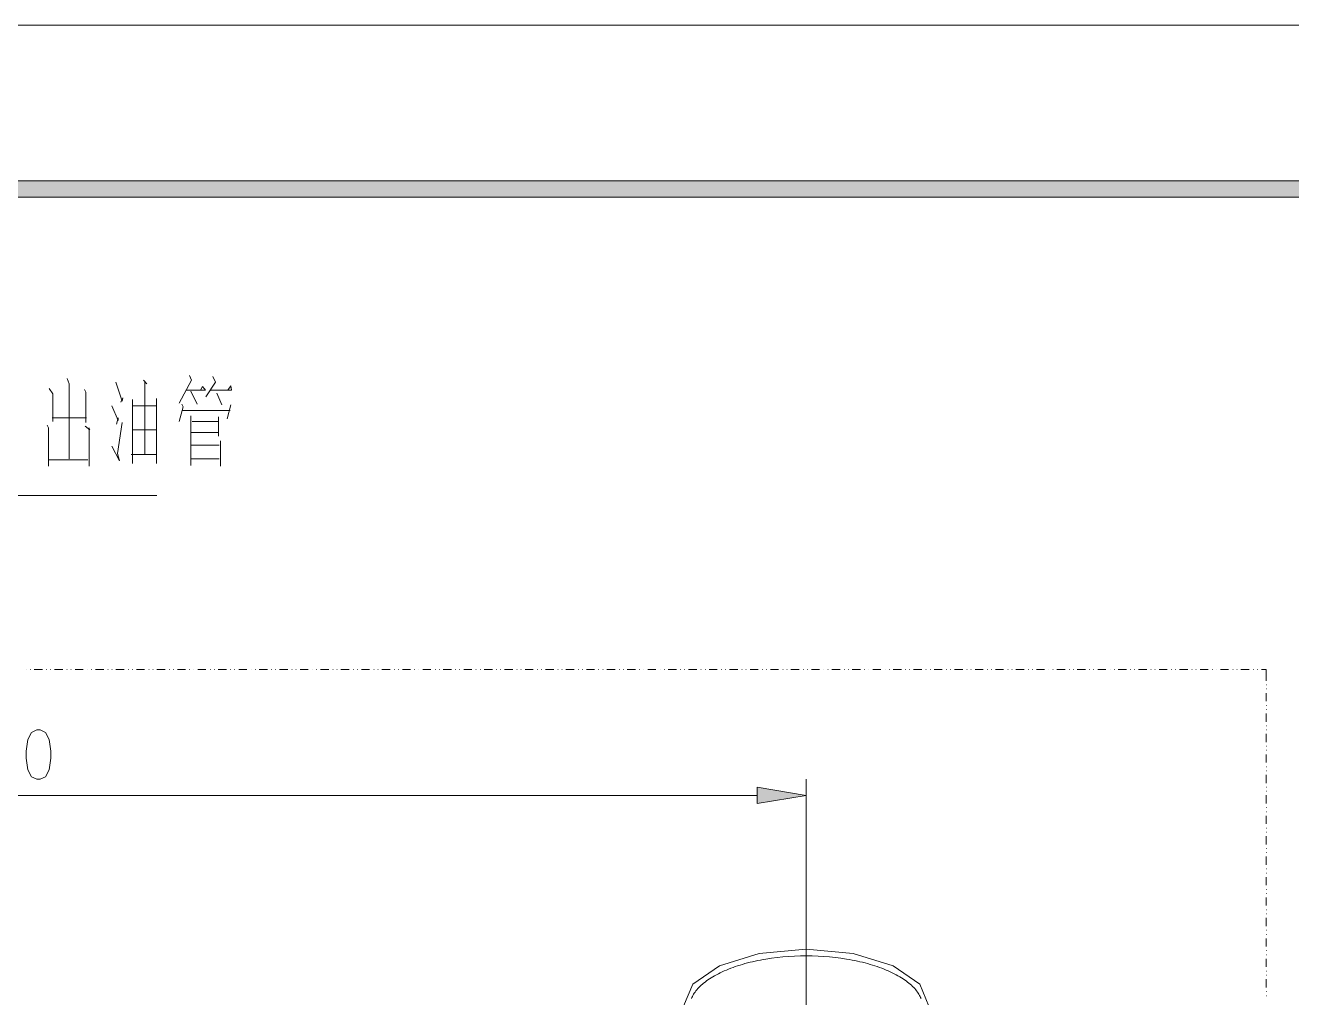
# Model space of a CAD drawing. Header units: millimetres. Extents: x 0 to 829, y 0 to 586.
# Drawn here: x 677.6 to 754, y 527 to 585.6 of the extents above; entities that cross this region are included whole.
import ezdxf

# ---------------------------------------------------------------- set-up
doc = ezdxf.new("R2010")
doc.units = ezdxf.units.MM

msp = doc.modelspace()

# ---------------------------------------------------------------- hatches: boundary and pattern name
h = msp.add_hatch(color=0)
h.dxf.hatch_style = 2
h.paths.add_polyline_path([(819.788528, 576.266028), (818.80075, 575.281778), (25.142472, 575.281778), (24.154694, 576.266028)])
h = msp.add_hatch(color=0)
h.dxf.hatch_style = 2
h.paths.add_polyline_path([(721.748056, 539.700611), (724.704333, 539.206722), (721.748056, 538.712833)])

# ---------------------------------------------------------------- linework, layer by layer
at = {"color": 0, "lineweight": 0}
for points in [[(0, 0), (0, 585.632278), (829.154778, 585.632278), (829.154778, 0)], [(819.788528, 576.266028), (818.80075, 575.281778), (25.142472, 575.281778), (24.154694, 576.266028)], [(678.33875, 543.150778), (678.02125, 543.009667), (677.809583, 542.586333), (677.70375, 541.880778), (677.70375, 541.460972), (677.809583, 540.755417), (678.02125, 540.332083), (678.33875, 540.190972), (678.550417, 540.190972), (678.867917, 540.332083), (679.079583, 540.755417), (679.185417, 541.460972), (679.185417, 541.880778), (679.079583, 542.586333), (678.867917, 543.009667), (678.550417, 543.150778)], [(721.748056, 539.700611), (724.704333, 539.206722), (721.748056, 538.712833)]]:
    msp.add_lwpolyline(points, close=True, dxfattribs=at)
for points in [[(680.169667, 564.345667), (680.293139, 564.014056), (680.293139, 559.487917)], [(683.111833, 564.123417), (683.48225, 562.966306), (683.524583, 563.185028), (683.401111, 562.909861)], [(684.766361, 564.236306), (684.9745, 564.014056), (684.851028, 564.123417), (684.851028, 559.763083), (684.022, 559.763083), (685.553056, 559.763083), (685.553056, 559.21275), (685.553056, 563.132111), (685.553056, 562.687611), (684.103139, 562.687611), (684.103139, 563.075667), (684.103139, 559.21275), (684.103139, 561.255333), (685.553056, 561.255333)], [(687.542722, 564.511472), (687.666194, 564.236306), (686.921833, 562.853417)], [(688.950306, 564.455028), (689.116111, 564.123417), (688.534028, 563.241472)], [(688.823306, 563.629528), (690.068611, 563.629528), (690.026278, 563.904694), (689.860472, 563.629528)], [(679.093694, 563.738889), (679.301833, 563.407278), (679.301833, 561.749222)], [(681.206833, 563.682444), (681.287972, 563.516639), (681.287972, 561.696306)], [(687.334583, 563.629528), (688.495222, 563.629528), (688.329417, 563.84825), (688.202417, 563.629528)], [(687.623861, 563.573083), (687.997806, 562.8005)], [(689.19725, 563.463722), (689.486528, 562.744056)], [(682.861361, 562.687611), (683.235306, 561.805667), (683.235306, 561.971472), (683.150639, 561.583417)], [(687.084111, 562.8005), (687.168778, 562.634694), (686.921833, 561.749222)], [(687.126444, 562.412444), (689.983944, 562.412444)], [(690.026278, 562.744056), (689.818139, 561.915028)], [(679.2595, 561.971472), (681.330306, 561.971472)], [(682.861361, 560.2605), (683.316444, 559.375028), (683.192972, 559.819528), (683.48225, 561.696306)], [(687.623861, 562.080833), (687.623861, 559.099861)], [(687.708528, 561.749222), (689.281917, 561.749222)], [(689.281917, 562.027917), (689.281917, 560.867278)], [(678.970222, 561.5305), (679.051361, 561.364694), (679.051361, 559.046944)], [(681.245639, 561.474056), (681.538444, 561.255333)], [(681.496111, 561.364694), (681.496111, 559.046944)], [(687.666194, 561.089528), (689.281917, 561.089528)], [(687.666194, 560.316944), (689.320722, 560.316944)], [(689.405389, 560.592111), (689.405389, 559.046944)], [(679.093694, 559.431472), (681.411444, 559.431472)], [(687.623861, 559.487917), (689.320722, 559.487917)], [(653.898306, 557.286583), (685.581278, 557.286583)], [(677.689639, 546.791444), (677.707278, 546.791444)], [(677.936583, 546.791444), (677.954222, 546.791444)], [(678.183528, 546.791444), (678.673889, 546.791444)], [(678.920833, 546.791444), (678.938472, 546.791444)], [(679.167778, 546.791444), (679.185417, 546.791444)], [(679.414722, 546.791444), (679.908611, 546.791444)], [(680.152028, 546.791444), (680.169667, 546.791444)], [(680.398972, 546.791444), (680.416611, 546.791444)], [(680.645917, 546.791444), (681.139806, 546.791444)], [(681.38675, 546.791444), (681.404389, 546.791444)], [(681.633694, 546.791444), (681.651333, 546.791444)], [(681.880639, 546.791444), (682.371, 546.791444)], [(682.617944, 546.791444), (682.635583, 546.791444)], [(682.864889, 546.791444), (682.882528, 546.791444)], [(683.111833, 546.791444), (683.605722, 546.791444)], [(683.849139, 546.791444), (683.866778, 546.791444)], [(684.096083, 546.791444), (684.113722, 546.791444)], [(684.343028, 546.791444), (684.836917, 546.791444)], [(685.083861, 546.791444), (685.1015, 546.791444)], [(685.330806, 546.791444), (685.348444, 546.791444)], [(685.57775, 546.791444), (686.068111, 546.791444)], [(686.315056, 546.791444), (686.332694, 546.791444)], [(686.562, 546.791444), (686.579639, 546.791444)], [(686.808944, 546.791444), (687.302833, 546.791444)], [(687.54625, 546.791444), (687.563889, 546.791444)], [(687.793194, 546.791444), (687.810833, 546.791444)], [(688.040139, 546.791444), (688.534028, 546.791444)], [(688.780972, 546.791444), (688.798611, 546.791444)], [(689.027917, 546.791444), (689.045556, 546.791444)], [(689.274861, 546.791444), (689.765222, 546.791444)], [(690.012167, 546.791444), (690.029806, 546.791444)], [(690.259111, 546.791444), (690.27675, 546.791444)], [(690.506056, 546.791444), (690.999944, 546.791444)], [(691.246889, 546.791444), (691.264528, 546.791444)], [(691.490306, 546.791444), (691.507944, 546.791444)], [(691.73725, 546.791444), (692.231139, 546.791444)], [(692.478083, 546.791444), (692.495722, 546.791444)], [(692.725028, 546.791444), (692.742667, 546.791444)], [(692.971972, 546.791444), (693.462333, 546.791444)], [(693.709278, 546.791444), (693.726917, 546.791444)], [(693.956222, 546.791444), (693.973861, 546.791444)], [(694.203167, 546.791444), (694.697056, 546.791444)], [(694.944, 546.791444), (694.961639, 546.791444)], [(695.187417, 546.791444), (695.205056, 546.791444)], [(695.434361, 546.791444), (695.92825, 546.791444)], [(696.175194, 546.791444), (696.192833, 546.791444)], [(696.422139, 546.791444), (696.439778, 546.791444)], [(696.669083, 546.791444), (697.159444, 546.791444)], [(697.406389, 546.791444), (697.424028, 546.791444)], [(697.653333, 546.791444), (697.670972, 546.791444)], [(697.900278, 546.791444), (698.394167, 546.791444)], [(698.641111, 546.791444), (698.65875, 546.791444)], [(698.884528, 546.791444), (698.902167, 546.791444)], [(699.131472, 546.791444), (699.625361, 546.791444)], [(699.872306, 546.791444), (699.889944, 546.791444)], [(700.11925, 546.791444), (700.136889, 546.791444)], [(700.366194, 546.791444), (700.856556, 546.791444)], [(701.1035, 546.791444), (701.121139, 546.791444)], [(701.350444, 546.791444), (701.368083, 546.791444)], [(701.597389, 546.791444), (702.091278, 546.791444)], [(702.338222, 546.791444), (702.355861, 546.791444)], [(702.581639, 546.791444), (702.599278, 546.791444)], [(702.828583, 546.791444), (703.322472, 546.791444)], [(703.569417, 546.791444), (703.587056, 546.791444)], [(703.816361, 546.791444), (703.834, 546.791444)], [(704.063306, 546.791444), (704.553667, 546.791444)], [(704.800611, 546.791444), (704.81825, 546.791444)], [(705.047556, 546.791444), (705.065194, 546.791444)], [(705.2945, 546.791444), (705.788389, 546.791444)], [(706.035333, 546.791444), (706.052972, 546.791444)], [(706.27875, 546.791444), (706.296389, 546.791444)], [(706.525694, 546.791444), (707.019583, 546.791444)], [(707.266528, 546.791444), (707.284167, 546.791444)], [(707.513472, 546.791444), (707.531111, 546.791444)], [(707.760417, 546.791444), (708.250778, 546.791444)], [(708.497722, 546.791444), (708.515361, 546.791444)], [(708.744667, 546.791444), (708.762306, 546.791444)], [(708.991611, 546.791444), (709.4855, 546.791444)], [(709.732444, 546.791444), (709.750083, 546.791444)], [(709.975861, 546.791444), (709.9935, 546.791444)], [(710.222806, 546.791444), (710.716694, 546.791444)], [(710.963639, 546.791444), (710.981278, 546.791444)], [(711.210583, 546.791444), (711.228222, 546.791444)], [(711.457528, 546.791444), (711.947889, 546.791444)], [(712.194833, 546.791444), (712.212472, 546.791444)], [(712.441778, 546.791444), (712.459417, 546.791444)], [(712.688722, 546.791444), (713.182611, 546.791444)], [(713.429556, 546.791444), (713.447194, 546.791444)], [(713.672972, 546.791444), (713.690611, 546.791444)], [(713.919917, 546.791444), (714.413806, 546.791444)], [(714.66075, 546.791444), (714.678389, 546.791444)], [(714.907694, 546.791444), (714.925333, 546.791444)], [(715.154639, 546.791444), (715.645, 546.791444)], [(715.891944, 546.791444), (715.909583, 546.791444)], [(716.138889, 546.791444), (716.156528, 546.791444)], [(716.385833, 546.791444), (716.879722, 546.791444)], [(717.126667, 546.791444), (717.144306, 546.791444)], [(717.373611, 546.791444), (717.39125, 546.791444)], [(717.617028, 546.791444), (718.110917, 546.791444)], [(718.357861, 546.791444), (718.3755, 546.791444)], [(718.604806, 546.791444), (718.622444, 546.791444)], [(718.85175, 546.791444), (719.342111, 546.791444)], [(719.589056, 546.791444), (719.606694, 546.791444)], [(719.836, 546.791444), (719.853639, 546.791444)], [(720.082944, 546.791444), (720.576833, 546.791444)], [(720.823778, 546.791444), (720.841417, 546.791444)], [(721.070722, 546.791444), (721.088361, 546.791444)], [(721.314139, 546.791444), (721.808028, 546.791444)], [(722.054972, 546.791444), (722.072611, 546.791444)], [(722.301917, 546.791444), (722.319556, 546.791444)], [(722.548861, 546.791444), (723.039222, 546.791444)], [(723.286167, 546.791444), (723.303806, 546.791444)], [(723.533111, 546.791444), (723.55075, 546.791444)], [(723.780056, 546.791444), (724.273944, 546.791444)], [(724.520889, 546.791444), (724.538528, 546.791444)], [(724.767833, 546.791444), (724.785472, 546.791444)], [(725.01125, 546.791444), (725.505139, 546.791444)], [(725.752083, 546.791444), (725.769722, 546.791444)], [(725.999028, 546.791444), (726.016667, 546.791444)], [(726.245972, 546.791444), (726.736333, 546.791444)], [(726.983278, 546.791444), (727.000917, 546.791444)], [(727.230222, 546.791444), (727.247861, 546.791444)], [(727.477167, 546.791444), (727.971056, 546.791444)], [(728.218, 546.791444), (728.235639, 546.791444)], [(728.464944, 546.791444), (728.482583, 546.791444)], [(728.708361, 546.791444), (729.20225, 546.791444)], [(729.449194, 546.791444), (729.466833, 546.791444)], [(729.696139, 546.791444), (729.713778, 546.791444)], [(729.943083, 546.791444), (730.436972, 546.791444)], [(730.680389, 546.791444), (730.698028, 546.791444)], [(730.927333, 546.791444), (730.944972, 546.791444)], [(731.174278, 546.791444), (731.668167, 546.791444)], [(731.915111, 546.791444), (731.93275, 546.791444)], [(732.162056, 546.791444), (732.179694, 546.791444)], [(732.405472, 546.791444), (732.899361, 546.791444)], [(733.146306, 546.791444), (733.163944, 546.791444)], [(733.39325, 546.791444), (733.410889, 546.791444)], [(733.640194, 546.791444), (734.134083, 546.791444)], [(734.3775, 546.791444), (734.395139, 546.791444)], [(734.624444, 546.791444), (734.642083, 546.791444)], [(734.871389, 546.791444), (735.365278, 546.791444)], [(735.612222, 546.791444), (735.629861, 546.791444)], [(735.859167, 546.791444), (735.876806, 546.791444)], [(736.102583, 546.791444), (736.596472, 546.791444)], [(736.843417, 546.791444), (736.861056, 546.791444)], [(737.090361, 546.791444), (737.108, 546.791444)], [(737.337306, 546.791444), (737.831194, 546.791444)], [(738.074611, 546.791444), (738.09225, 546.791444)], [(738.321556, 546.791444), (738.339194, 546.791444)], [(738.5685, 546.791444), (739.062389, 546.791444)], [(739.309333, 546.791444), (739.326972, 546.791444)], [(739.556278, 546.791444), (739.573917, 546.791444)], [(739.799694, 546.791444), (740.293583, 546.791444)], [(740.540528, 546.791444), (740.558167, 546.791444)], [(740.787472, 546.791444), (740.805111, 546.791444)], [(741.034417, 546.791444), (741.528306, 546.791444)], [(741.771722, 546.791444), (741.789361, 546.791444)], [(742.018667, 546.791444), (742.036306, 546.791444)], [(742.265611, 546.791444), (742.7595, 546.791444)], [(743.006444, 546.791444), (743.024083, 546.791444)], [(743.253389, 546.791444), (743.271028, 546.791444)], [(743.500333, 546.791444), (743.990694, 546.791444)], [(744.237639, 546.791444), (744.255278, 546.791444)], [(744.484583, 546.791444), (744.502222, 546.791444)], [(744.731528, 546.791444), (745.225417, 546.791444)], [(745.468833, 546.791444), (745.486472, 546.791444)], [(745.715778, 546.791444), (745.733417, 546.791444)], [(745.962722, 546.791444), (746.456611, 546.791444)], [(746.703556, 546.791444), (746.721194, 546.791444)], [(746.9505, 546.791444), (746.968139, 546.791444)], [(747.197444, 546.791444), (747.687806, 546.791444)], [(747.93475, 546.791444), (747.952389, 546.791444)], [(748.181694, 546.791444), (748.199333, 546.791444)], [(748.428639, 546.791444), (748.922528, 546.791444)], [(749.165944, 546.791444), (749.183583, 546.791444)], [(749.412889, 546.791444), (749.430528, 546.791444)], [(749.659833, 546.791444), (750.153722, 546.791444)], [(750.400667, 546.791444), (750.418306, 546.791444)], [(750.647611, 546.791444), (750.66525, 546.791444)], [(750.894556, 546.791444), (751.384917, 546.791444)], [(751.631861, 546.791444), (751.6495, 546.791444)], [(751.878806, 546.791444), (751.896444, 546.791444)], [(752.12575, 546.791444), (752.418556, 546.791444)], [(752.418556, 546.791444), (752.418556, 546.114111)], [(752.418556, 545.867167), (752.436194, 545.867167)], [(752.418556, 545.62375), (752.436194, 545.62375)], [(752.418556, 545.376806), (752.418556, 544.882917)], [(752.418556, 544.635972), (752.436194, 544.635972)], [(752.418556, 544.389028), (752.436194, 544.389028)], [(752.418556, 544.142083), (752.418556, 543.651722)], [(752.418556, 543.404778), (752.436194, 543.404778)], [(752.418556, 543.157833), (752.436194, 543.157833)], [(752.418556, 542.910889), (752.418556, 542.417)], [(752.418556, 542.170056), (752.436194, 542.170056)], [(752.418556, 541.926639), (752.436194, 541.926639)], [(752.418556, 541.679694), (752.418556, 541.185806)], [(752.418556, 540.938861), (752.436194, 540.938861)], [(752.418556, 540.691917), (752.436194, 540.691917)], [(752.418556, 540.444972), (752.418556, 539.954611)], [(724.704333, 526.51025), (724.704333, 540.190972)], [(752.418556, 539.707667), (752.436194, 539.707667)], [(752.418556, 539.460722), (752.436194, 539.460722)], [(628.801694, 539.206722), (721.748056, 539.206722)], [(752.418556, 539.213778), (752.418556, 538.719889)], [(752.418556, 538.472944), (752.436194, 538.472944)], [(752.418556, 538.226), (752.436194, 538.226)], [(752.418556, 537.982583), (752.418556, 537.488694)], [(752.418556, 537.24175), (752.436194, 537.24175)], [(752.418556, 536.994806), (752.436194, 536.994806)], [(752.418556, 536.747861), (752.418556, 536.2575)], [(752.418556, 536.010556), (752.436194, 536.010556)], [(752.418556, 535.763611), (752.436194, 535.763611)], [(752.418556, 535.516667), (752.418556, 535.022778)], [(752.418556, 534.775833), (752.436194, 534.775833)], [(752.418556, 534.528889), (752.436194, 534.528889)], [(752.418556, 534.285472), (752.418556, 533.791583)], [(752.418556, 533.544639), (752.436194, 533.544639)], [(752.418556, 533.297694), (752.436194, 533.297694)], [(752.418556, 533.05075), (752.418556, 532.560389)], [(752.418556, 532.313444), (752.436194, 532.313444)], [(752.418556, 532.0665), (752.436194, 532.0665)], [(752.418556, 531.819556), (752.418556, 531.325667)], [(752.418556, 531.078722), (752.436194, 531.078722)], [(724.704333, 530.344944), (724.704333, 527.8755)], [(752.418556, 530.831778), (752.436194, 530.831778)], [(752.418556, 530.588361), (752.418556, 530.094472)], [(732.098556, 526.51025), (731.537639, 527.819056), (729.9325, 528.930306), (727.533611, 529.671139), (724.704333, 529.932194), (721.875056, 529.671139), (719.476167, 528.930306), (717.874556, 527.819056), (717.310111, 526.51025)], [(752.418556, 529.847528), (752.436194, 529.847528)], [(752.418556, 529.600583), (752.436194, 529.600583)], [(731.622306, 526.958278), (731.594083, 527.021778), (731.565861, 527.088806), (731.530583, 527.152306), (731.491778, 527.219333), (731.452972, 527.286361), (731.407111, 527.353389), (731.354194, 527.420417), (731.301278, 527.487444), (731.241306, 527.558), (731.181333, 527.625028), (731.114306, 527.692056), (731.04375, 527.759083), (730.969667, 527.826111), (730.888528, 527.889611), (730.807389, 527.956639), (730.719194, 528.023667), (730.627472, 528.087167), (730.53575, 528.150667), (730.436972, 528.214167), (730.334667, 528.274139), (730.228833, 528.337639), (730.119472, 528.397611), (730.003056, 528.457583), (729.886639, 528.514028), (729.766694, 528.570472), (729.64675, 528.626917), (729.51975, 528.679833), (729.389222, 528.73275), (729.255167, 528.785667), (729.121111, 528.835056), (728.983528, 528.884444), (728.842417, 528.933833), (728.697778, 528.976167), (728.549611, 529.022028), (728.401444, 529.064361), (728.24975, 529.106694), (728.094528, 529.1455), (727.939306, 529.180778), (727.784083, 529.216056), (727.621806, 529.251333), (727.459528, 529.283083), (727.29725, 529.314833), (727.131444, 529.343056), (726.796306, 529.392444), (726.457639, 529.438306), (726.111917, 529.473583), (725.762667, 529.501806), (725.413417, 529.519444), (725.060639, 529.533556), (724.704333, 529.537083), (724.351556, 529.533556), (723.998778, 529.519444), (723.646, 529.501806), (723.300278, 529.473583), (722.954556, 529.438306), (722.612361, 529.392444), (722.277222, 529.343056), (722.114944, 529.314833), (721.949139, 529.283083), (721.786861, 529.251333), (721.628111, 529.216056), (721.469361, 529.180778), (721.314139, 529.1455), (721.158917, 529.106694), (721.01075, 529.064361), (720.859056, 529.022028), (720.714417, 528.976167), (720.569778, 528.933833), (720.428667, 528.884444), (720.291083, 528.835056), (720.1535, 528.785667), (720.022972, 528.73275), (719.892444, 528.679833), (719.765444, 528.626917), (719.641972, 528.570472), (719.522028, 528.514028), (719.405611, 528.457583), (719.292722, 528.397611), (719.183361, 528.337639), (719.077528, 528.274139), (718.975222, 528.214167), (718.876444, 528.150667), (718.781194, 528.087167), (718.689472, 528.023667), (718.604806, 527.956639), (718.520139, 527.889611), (718.442528, 527.826111), (718.368444, 527.759083), (718.297889, 527.692056), (718.230861, 527.625028), (718.167361, 527.558), (718.110917, 527.487444), (718.054472, 527.420417), (718.005083, 527.353389), (717.959222, 527.286361), (717.916889, 527.219333), (717.878083, 527.152306), (717.846333, 527.088806), (717.814583, 527.021778), (717.789889, 526.958278)], [(752.418556, 529.353639), (752.418556, 528.863278)], [(752.418556, 528.616333), (752.436194, 528.616333)], [(752.418556, 528.369389), (752.436194, 528.369389)], [(752.418556, 528.122444), (752.418556, 527.628556)], [(724.704333, 527.385139), (724.704333, 527.138194)], [(752.418556, 527.381611), (752.436194, 527.381611)], [(752.418556, 527.134667), (752.436194, 527.134667)]]:
    msp.add_lwpolyline(points, dxfattribs=at)

doc.saveas('drawing.dxf')
